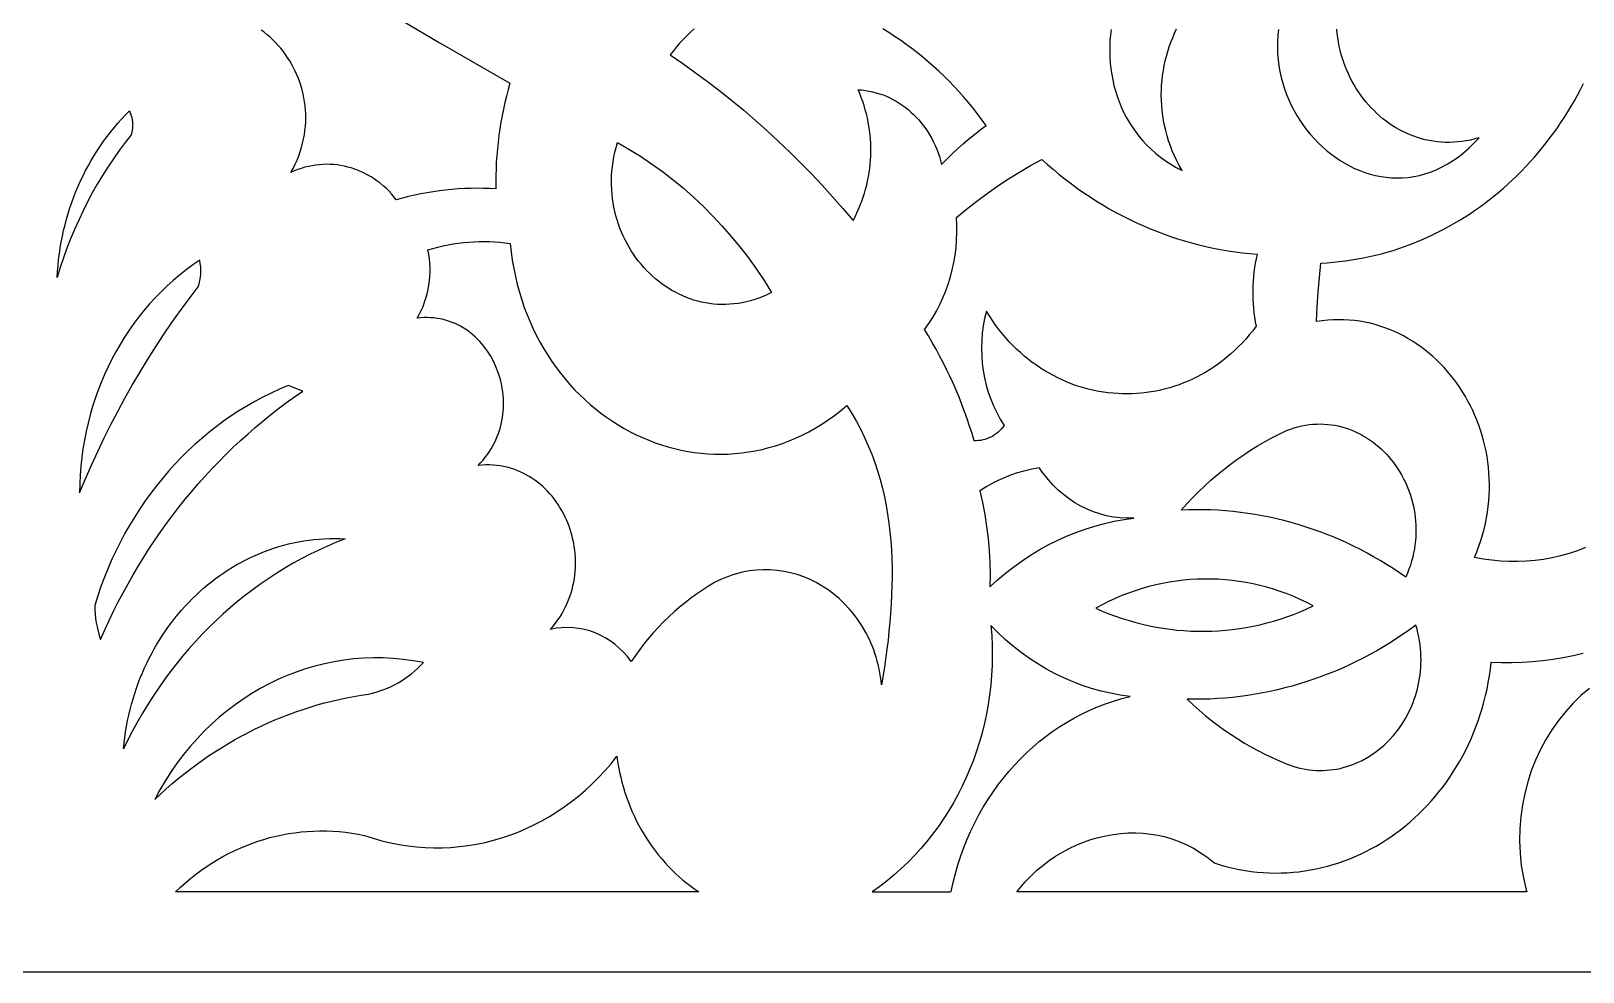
# Model space of a CAD drawing. Extents: x -570 to 570, y -425 to 425.
# Drawn here: x -296.4 to -199.5, y -365 to -306.3 of the extents above; entities that cross this region are included whole.
import ezdxf

# ---------------------------------------------------------------- set-up
doc = ezdxf.new("R2010")
doc.units = 0
doc.layers.add('LAYER_1', color=18, linetype='CONTINUOUS')
doc.layers.add('LAYER_2', color=4, linetype='CONTINUOUS')

msp = doc.modelspace()

# ---------------------------------------------------------------- linework, layer by layer
at = {"layer": 'LAYER_1'}
for points in [[(-273.118, -305.668), (-270.916, -306.955), (-268.709, -308.234), (-266.498, -309.502), (-266.611, -309.904), (-266.717, -310.307), (-266.816, -310.713), (-266.906, -311.12), (-266.989, -311.529), (-267.064, -311.94), (-267.132, -312.352), (-267.191, -312.765), (-267.243, -313.18), (-267.287, -313.595), (-267.323, -314.012), (-267.351, -314.43), (-267.371, -314.848), (-267.384, -315.266), (-267.388, -315.686), (-267.385, -316.105), (-267.777, -316.085), (-268.169, -316.073), (-268.562, -316.069), (-268.953, -316.074), (-269.345, -316.087), (-269.736, -316.109), (-270.127, -316.139), (-270.517, -316.177), (-270.906, -316.224), (-271.294, -316.28), (-271.681, -316.343), (-272.067, -316.415), (-272.452, -316.495), (-272.835, -316.584), (-273.217, -316.681), (-273.597, -316.786), (-273.749, -316.593), (-273.908, -316.409), (-274.072, -316.233), (-274.242, -316.066), (-274.418, -315.907), (-274.598, -315.756), (-274.784, -315.615), (-274.974, -315.482), (-275.168, -315.357), (-275.367, -315.242), (-275.569, -315.135), (-275.774, -315.038), (-275.983, -314.949), (-276.195, -314.87), (-276.409, -314.8), (-276.626, -314.739), (-276.844, -314.687), (-277.065, -314.645), (-277.287, -314.613), (-277.51, -314.59), (-277.735, -314.576), (-277.96, -314.572), (-278.185, -314.578), (-278.411, -314.594), (-278.637, -314.62), (-278.862, -314.656), (-279.086, -314.702), (-279.31, -314.758), (-279.532, -314.824), (-279.753, -314.9), (-279.972, -314.987), (-280.189, -315.084), (-280.047, -314.825), (-279.918, -314.565), (-279.8, -314.304), (-279.694, -314.042), (-279.601, -313.779), (-279.519, -313.516), (-279.448, -313.253), (-279.388, -312.99), (-279.34, -312.727), (-279.302, -312.465), (-279.276, -312.203), (-279.259, -311.943), (-279.253, -311.684), (-279.257, -311.427), (-279.27, -311.171), (-279.294, -310.918), (-279.327, -310.666), (-279.369, -310.417), (-279.42, -310.171), (-279.48, -309.928), (-279.548, -309.688), (-279.626, -309.452), (-279.711, -309.219), (-279.805, -308.99), (-279.906, -308.765), (-280.015, -308.544), (-280.132, -308.329), (-280.256, -308.118), (-280.387, -307.912), (-280.525, -307.711), (-280.67, -307.516), (-280.821, -307.327), (-280.978, -307.144), (-281.142, -306.967), (-281.311, -306.797), (-281.487, -306.633), (-281.668, -306.477), (-281.854, -306.328), (-282.045, -306.186)], [(-254.984, -306.122), (-255.216, -306.327), (-255.444, -306.54), (-255.665, -306.762), (-255.881, -306.992), (-256.09, -307.231), (-256.293, -307.478), (-256.49, -307.732), (-255.701, -308.273), (-254.922, -308.829), (-254.152, -309.4), (-253.392, -309.985), (-252.641, -310.584), (-251.9, -311.197), (-251.169, -311.825), (-250.449, -312.466), (-249.738, -313.121), (-249.039, -313.79), (-248.35, -314.472), (-247.671, -315.167), (-247.004, -315.876), (-246.348, -316.598), (-245.703, -317.332), (-245.07, -318.079), (-244.946, -317.844), (-244.829, -317.606), (-244.719, -317.365), (-244.617, -317.121), (-244.522, -316.874), (-244.435, -316.625), (-244.355, -316.373), (-244.282, -316.12), (-244.216, -315.864), (-244.158, -315.607), (-244.108, -315.348), (-244.064, -315.088), (-244.028, -314.827), (-244, -314.565), (-243.979, -314.302), (-243.965, -314.038), (-243.959, -313.775), (-243.96, -313.511), (-243.968, -313.247), (-243.984, -312.983), (-244.008, -312.72), (-244.039, -312.458), (-244.077, -312.196), (-244.123, -311.936), (-244.176, -311.676), (-244.237, -311.418), (-244.305, -311.162), (-244.381, -310.907), (-244.465, -310.655), (-244.555, -310.404), (-244.654, -310.156), (-244.76, -309.911), (-244.528, -309.929), (-244.299, -309.957), (-244.072, -309.994), (-243.848, -310.042), (-243.627, -310.099), (-243.409, -310.166), (-243.195, -310.241), (-242.984, -310.326), (-242.777, -310.42), (-242.574, -310.522), (-242.375, -310.632), (-242.181, -310.751), (-241.991, -310.878), (-241.806, -311.013), (-241.627, -311.155), (-241.452, -311.305), (-241.283, -311.463), (-241.119, -311.627), (-240.962, -311.799), (-240.81, -311.977), (-240.665, -312.162), (-240.526, -312.353), (-240.394, -312.551), (-240.269, -312.754), (-240.151, -312.964), (-240.04, -313.179), (-239.937, -313.399), (-239.842, -313.625), (-239.754, -313.856), (-239.675, -314.092), (-239.603, -314.333), (-239.541, -314.578), (-239.216, -314.244), (-238.884, -313.918), (-238.546, -313.602), (-238.2, -313.294), (-237.848, -312.996), (-237.489, -312.707), (-237.125, -312.427), (-236.753, -312.157), (-237.021, -311.786), (-237.295, -311.422), (-237.576, -311.064), (-237.863, -310.714), (-238.156, -310.37), (-238.455, -310.034), (-238.76, -309.705), (-239.071, -309.383), (-239.388, -309.069), (-239.71, -308.762), (-240.038, -308.462), (-240.371, -308.17), (-240.709, -307.886), (-241.053, -307.61), (-241.401, -307.341), (-241.755, -307.08), (-242.113, -306.828), (-242.476, -306.583), (-242.844, -306.347), (-243.216, -306.119)], [(-228.957, -306.145), (-228.997, -306.495), (-229.024, -306.846), (-229.039, -307.199), (-229.04, -307.551), (-229.029, -307.904), (-229.004, -308.256), (-228.966, -308.607), (-228.915, -308.956), (-228.851, -309.303), (-228.772, -309.647), (-228.68, -309.988), (-228.574, -310.325), (-228.454, -310.657), (-228.32, -310.985), (-228.171, -311.307), (-228.008, -311.623), (-227.831, -311.933), (-227.638, -312.236), (-227.431, -312.531), (-227.21, -312.819), (-226.973, -313.098), (-226.72, -313.367), (-226.453, -313.627), (-226.17, -313.877), (-225.872, -314.116), (-225.557, -314.344), (-225.227, -314.56), (-224.882, -314.764), (-224.52, -314.956), (-224.691, -314.651), (-224.85, -314.345), (-224.996, -314.036), (-225.129, -313.725), (-225.25, -313.413), (-225.359, -313.099), (-225.456, -312.785), (-225.541, -312.469), (-225.614, -312.153), (-225.675, -311.836), (-225.725, -311.52), (-225.764, -311.203), (-225.791, -310.888), (-225.808, -310.572), (-225.814, -310.258), (-225.809, -309.946), (-225.794, -309.634), (-225.769, -309.325), (-225.733, -309.018), (-225.687, -308.713), (-225.632, -308.41), (-225.567, -308.111), (-225.493, -307.815), (-225.409, -307.522), (-225.316, -307.232), (-225.214, -306.947), (-225.104, -306.666), (-224.984, -306.389), (-224.857, -306.118)], [(-218.488, -306.155), (-218.531, -306.537), (-218.555, -306.918), (-218.56, -307.297), (-218.547, -307.674), (-218.517, -308.047), (-218.47, -308.418), (-218.405, -308.784), (-218.325, -309.147), (-218.229, -309.504), (-218.118, -309.856), (-217.992, -310.202), (-217.851, -310.541), (-217.697, -310.874), (-217.53, -311.199), (-217.349, -311.516), (-217.157, -311.824), (-216.952, -312.124), (-216.736, -312.414), (-216.509, -312.693), (-216.271, -312.963), (-216.024, -313.221), (-215.766, -313.468), (-215.5, -313.702), (-215.225, -313.924), (-214.942, -314.133), (-214.652, -314.328), (-214.354, -314.508), (-214.05, -314.675), (-213.739, -314.826), (-213.422, -314.961), (-213.101, -315.08), (-212.774, -315.182), (-212.443, -315.267), (-212.108, -315.334), (-211.77, -315.383), (-211.429, -315.413), (-211.086, -315.424), (-210.74, -315.414), (-210.393, -315.385), (-210.045, -315.335), (-209.697, -315.263), (-209.348, -315.169), (-209, -315.053), (-208.652, -314.914), (-208.306, -314.751), (-207.962, -314.565), (-207.62, -314.354), (-207.281, -314.118), (-206.946, -313.856), (-206.613, -313.569), (-206.286, -313.255), (-205.962, -312.913), (-206.232, -312.989), (-206.501, -313.054), (-206.768, -313.106), (-207.034, -313.147), (-207.298, -313.177), (-207.56, -313.196), (-207.82, -313.204), (-208.078, -313.201), (-208.333, -313.188), (-208.586, -313.164), (-208.836, -313.131), (-209.084, -313.088), (-209.328, -313.035), (-209.569, -312.973), (-209.807, -312.901), (-210.041, -312.82), (-210.272, -312.731), (-210.499, -312.633), (-210.722, -312.526), (-210.941, -312.412), (-211.156, -312.289), (-211.367, -312.158), (-211.573, -312.02), (-211.774, -311.874), (-211.97, -311.721), (-212.161, -311.561), (-212.348, -311.394), (-212.529, -311.221), (-212.704, -311.041), (-212.874, -310.854), (-213.038, -310.662), (-213.196, -310.464), (-213.348, -310.26), (-213.494, -310.051), (-213.633, -309.837), (-213.766, -309.617), (-213.892, -309.393), (-214.012, -309.164), (-214.124, -308.931), (-214.229, -308.693), (-214.327, -308.451), (-214.417, -308.206), (-214.5, -307.956), (-214.575, -307.704), (-214.642, -307.448), (-214.701, -307.189), (-214.752, -306.927), (-214.794, -306.663), (-214.828, -306.396), (-214.853, -306.127)], [(-199.314, -338.501), (-199.827, -338.697), (-200.346, -338.869), (-200.871, -339.016), (-201.4, -339.139), (-201.934, -339.237), (-202.47, -339.31), (-203.01, -339.358), (-203.551, -339.38), (-204.093, -339.378), (-204.636, -339.35), (-205.178, -339.297), (-205.719, -339.218), (-206.259, -339.113), (-206.113, -338.763), (-205.98, -338.411), (-205.859, -338.058), (-205.752, -337.705), (-205.656, -337.351), (-205.573, -336.997), (-205.502, -336.643), (-205.443, -336.289), (-205.395, -335.936), (-205.359, -335.583), (-205.335, -335.232), (-205.322, -334.882), (-205.319, -334.533), (-205.328, -334.186), (-205.348, -333.841), (-205.378, -333.498), (-205.418, -333.158), (-205.469, -332.82), (-205.53, -332.486), (-205.601, -332.154), (-205.681, -331.826), (-205.772, -331.502), (-205.871, -331.181), (-205.98, -330.865), (-206.099, -330.553), (-206.226, -330.245), (-206.362, -329.943), (-206.507, -329.646), (-206.66, -329.354), (-206.821, -329.067), (-206.991, -328.787), (-207.169, -328.512), (-207.354, -328.244), (-207.547, -327.982), (-207.748, -327.727), (-207.956, -327.48), (-208.171, -327.239), (-208.394, -327.006), (-208.623, -326.781), (-208.859, -326.564), (-209.101, -326.355), (-209.35, -326.154), (-209.606, -325.963), (-209.867, -325.78), (-210.134, -325.606), (-210.407, -325.442), (-210.685, -325.288), (-210.969, -325.144), (-211.258, -325.009), (-211.552, -324.886), (-211.852, -324.773), (-212.156, -324.67), (-212.464, -324.579), (-212.777, -324.5), (-213.095, -324.432), (-213.416, -324.375), (-213.741, -324.331), (-214.071, -324.3), (-214.404, -324.281), (-214.74, -324.274), (-215.08, -324.281), (-215.422, -324.301), (-215.768, -324.335), (-216.117, -324.383), (-216.073, -323.469), (-216.014, -322.557), (-215.938, -321.646), (-215.847, -320.737), (-215.461, -320.714), (-215.076, -320.684), (-214.694, -320.645), (-214.313, -320.598), (-213.934, -320.544), (-213.557, -320.481), (-213.182, -320.411), (-212.809, -320.332), (-212.438, -320.247), (-212.07, -320.153), (-211.705, -320.052), (-211.342, -319.943), (-210.981, -319.827), (-210.623, -319.704), (-210.268, -319.573), (-209.916, -319.436), (-209.566, -319.291), (-209.22, -319.139), (-208.877, -318.98), (-208.537, -318.814), (-208.2, -318.641), (-207.867, -318.461), (-207.537, -318.275), (-207.21, -318.081), (-206.887, -317.882), (-206.568, -317.676), (-206.252, -317.463), (-205.94, -317.244), (-205.632, -317.018), (-205.329, -316.787), (-205.029, -316.549), (-204.733, -316.305), (-204.442, -316.055), (-204.155, -315.799), (-203.872, -315.537), (-203.594, -315.269), (-203.32, -314.996), (-203.051, -314.717), (-202.787, -314.432), (-202.527, -314.141), (-202.272, -313.845), (-202.023, -313.544), (-201.778, -313.237), (-201.539, -312.925), (-201.304, -312.608), (-201.075, -312.286), (-200.852, -311.958), (-200.634, -311.626), (-200.421, -311.288), (-200.214, -310.946), (-200.013, -310.599), (-199.817, -310.247), (-199.628, -309.89), (-199.444, -309.529)], [(-199.074, -347.292), (-199.602, -347.746), (-200.103, -348.234), (-200.573, -348.754), (-201.013, -349.305), (-201.42, -349.884), (-201.794, -350.49), (-202.133, -351.12), (-202.436, -351.772), (-202.702, -352.446), (-202.929, -353.138), (-203.117, -353.848), (-203.263, -354.572), (-203.366, -355.309), (-203.426, -356.057), (-203.44, -356.813), (-203.408, -357.577), (-203.328, -358.344), (-203.199, -359.113), (-203.019, -359.882), (-202.984, -359.999), (-234.836, -359.998), (-234.652, -359.761), (-234.32, -359.378), (-233.969, -359.015), (-233.603, -358.672), (-233.221, -358.351), (-232.825, -358.051), (-232.416, -357.773), (-231.995, -357.518), (-231.563, -357.287), (-231.123, -357.079), (-230.674, -356.894), (-230.218, -356.735), (-229.756, -356.6), (-229.29, -356.491), (-228.822, -356.408), (-228.351, -356.35), (-227.879, -356.319), (-227.409, -356.315), (-226.94, -356.338), (-226.474, -356.388), (-226.012, -356.466), (-225.555, -356.572), (-225.105, -356.706), (-224.662, -356.869), (-224.227, -357.06), (-223.801, -357.281), (-223.385, -357.532), (-222.98, -357.813), (-222.564, -358.143), (-222.458, -358.216), (-222.08, -358.331), (-221.702, -358.434), (-221.324, -358.524), (-220.947, -358.602), (-220.57, -358.668), (-220.193, -358.722), (-219.817, -358.765), (-219.442, -358.795), (-219.069, -358.814), (-218.696, -358.822), (-218.325, -358.818), (-217.956, -358.803), (-217.588, -358.777), (-217.222, -358.74), (-216.859, -358.692), (-216.497, -358.634), (-216.139, -358.564), (-215.782, -358.485), (-215.429, -358.395), (-215.079, -358.294), (-214.731, -358.184), (-214.387, -358.064), (-214.047, -357.934), (-213.71, -357.794), (-213.377, -357.644), (-213.048, -357.486), (-212.724, -357.317), (-212.403, -357.14), (-212.087, -356.953), (-211.776, -356.758), (-211.47, -356.553), (-211.169, -356.34), (-210.872, -356.119), (-210.582, -355.888), (-210.297, -355.65), (-210.017, -355.403), (-209.743, -355.148), (-209.476, -354.885), (-209.215, -354.615), (-208.96, -354.336), (-208.711, -354.05), (-208.47, -353.757), (-208.235, -353.456), (-208.008, -353.148), (-207.787, -352.833), (-207.574, -352.511), (-207.369, -352.182), (-207.172, -351.846), (-206.982, -351.503), (-206.8, -351.155), (-206.627, -350.799), (-206.463, -350.438), (-206.306, -350.07), (-206.159, -349.697), (-206.021, -349.317), (-205.891, -348.932), (-205.772, -348.542), (-205.661, -348.145), (-205.56, -347.744), (-205.469, -347.337), (-205.388, -346.925), (-205.317, -346.508), (-205.257, -346.086), (-205.207, -345.66), (-204.562, -345.679), (-203.917, -345.677), (-203.274, -345.655), (-202.632, -345.612), (-201.993, -345.548), (-201.355, -345.463), (-200.721, -345.358), (-200.09, -345.233), (-199.462, -345.087)]]:
    msp.add_lwpolyline(points, dxfattribs=at)
for points in [[(-294.779, -321.634), (-294.757, -321.261), (-294.728, -320.89), (-294.69, -320.52), (-294.643, -320.152), (-294.589, -319.786), (-294.526, -319.422), (-294.456, -319.061), (-294.377, -318.702), (-294.29, -318.345), (-294.196, -317.992), (-294.094, -317.641), (-293.984, -317.294), (-293.866, -316.95), (-293.741, -316.609), (-293.608, -316.272), (-293.467, -315.939), (-293.32, -315.609), (-293.165, -315.283), (-293.002, -314.962), (-292.833, -314.645), (-292.656, -314.332), (-292.472, -314.024), (-292.282, -313.721), (-292.084, -313.423), (-291.879, -313.13), (-291.668, -312.842), (-291.45, -312.56), (-291.225, -312.283), (-290.994, -312.011), (-290.756, -311.746), (-290.511, -311.486), (-290.26, -311.233), (-290.194, -311.41), (-290.142, -311.592), (-290.105, -311.778), (-290.084, -311.966), (-290.077, -312.155), (-290.086, -312.344), (-290.111, -312.533), (-290.151, -312.72), (-290.536, -313.211), (-290.908, -313.712), (-291.269, -314.223), (-291.617, -314.743), (-291.953, -315.273), (-292.276, -315.812), (-292.586, -316.359), (-292.884, -316.915), (-293.168, -317.48), (-293.439, -318.052), (-293.696, -318.631), (-293.94, -319.218), (-294.171, -319.813), (-294.387, -320.413), (-294.59, -321.021)], [(-259.789, -313.217), (-259.066, -313.632), (-258.356, -314.072), (-257.66, -314.536), (-256.98, -315.024), (-256.315, -315.536), (-255.666, -316.07), (-255.034, -316.627), (-254.418, -317.206), (-253.82, -317.806), (-253.24, -318.428), (-252.678, -319.07), (-252.134, -319.732), (-251.61, -320.413), (-251.106, -321.114), (-250.622, -321.834), (-250.159, -322.572), (-250.42, -322.7), (-250.682, -322.816), (-250.944, -322.92), (-251.205, -323.011), (-251.467, -323.09), (-251.728, -323.158), (-251.989, -323.214), (-252.249, -323.258), (-252.509, -323.291), (-252.767, -323.313), (-253.024, -323.324), (-253.279, -323.325), (-253.533, -323.315), (-253.785, -323.295), (-254.035, -323.264), (-254.282, -323.224), (-254.528, -323.173), (-254.77, -323.114), (-255.01, -323.044), (-255.247, -322.966), (-255.48, -322.879), (-255.711, -322.782), (-255.937, -322.677), (-256.16, -322.564), (-256.379, -322.442), (-256.594, -322.312), (-256.804, -322.175), (-257.01, -322.029), (-257.211, -321.876), (-257.407, -321.716), (-257.599, -321.548), (-257.784, -321.374), (-257.965, -321.193), (-258.139, -321.005), (-258.308, -320.811), (-258.471, -320.61), (-258.627, -320.403), (-258.777, -320.191), (-258.921, -319.973), (-259.057, -319.749), (-259.187, -319.52), (-259.309, -319.286), (-259.424, -319.047), (-259.532, -318.803), (-259.631, -318.555), (-259.723, -318.302), (-259.806, -318.045), (-259.881, -317.785), (-259.948, -317.52), (-260.006, -317.251), (-260.054, -316.98), (-260.094, -316.705), (-260.125, -316.426), (-260.145, -316.145), (-260.157, -315.862), (-260.158, -315.575), (-260.149, -315.287), (-260.13, -314.996), (-260.101, -314.703), (-260.06, -314.409), (-260.009, -314.113), (-259.947, -313.815), (-259.874, -313.517)], [(-238.61, -317.897), (-237.984, -317.374), (-237.346, -316.871), (-236.696, -316.387), (-236.034, -315.922), (-235.361, -315.478), (-234.677, -315.054), (-233.983, -314.65), (-233.278, -314.267), (-232.919, -314.589), (-232.554, -314.903), (-232.185, -315.208), (-231.81, -315.505), (-231.431, -315.794), (-231.047, -316.074), (-230.659, -316.345), (-230.266, -316.608), (-229.869, -316.862), (-229.468, -317.108), (-229.062, -317.344), (-228.653, -317.572), (-228.239, -317.791), (-227.823, -318.001), (-227.402, -318.202), (-226.978, -318.394), (-226.551, -318.577), (-226.12, -318.75), (-225.687, -318.915), (-225.25, -319.07), (-224.811, -319.216), (-224.369, -319.352), (-223.924, -319.479), (-223.477, -319.597), (-223.027, -319.705), (-222.576, -319.803), (-222.122, -319.892), (-221.666, -319.971), (-221.208, -320.041), (-220.749, -320.1), (-220.288, -320.15), (-219.825, -320.189), (-219.888, -320.466), (-219.942, -320.744), (-219.989, -321.023), (-220.028, -321.303), (-220.06, -321.584), (-220.083, -321.866), (-220.099, -322.149), (-220.106, -322.432), (-220.106, -322.715), (-220.099, -322.997), (-220.083, -323.28), (-220.059, -323.562), (-220.028, -323.844), (-219.989, -324.124), (-219.942, -324.404), (-219.887, -324.682), (-220.1, -324.959), (-220.318, -325.226), (-220.541, -325.484), (-220.77, -325.733), (-221.004, -325.972), (-221.243, -326.201), (-221.487, -326.421), (-221.735, -326.632), (-221.987, -326.833), (-222.244, -327.025), (-222.504, -327.208), (-222.769, -327.381), (-223.036, -327.545), (-223.307, -327.699), (-223.582, -327.844), (-223.859, -327.98), (-224.139, -328.106), (-224.421, -328.223), (-224.706, -328.331), (-224.993, -328.429), (-225.282, -328.519), (-225.573, -328.599), (-225.865, -328.669), (-226.158, -328.731), (-226.453, -328.783), (-226.749, -328.826), (-227.045, -328.86), (-227.342, -328.884), (-227.64, -328.9), (-227.937, -328.906), (-228.235, -328.903), (-228.532, -328.891), (-228.829, -328.87), (-229.125, -328.839), (-229.42, -328.8), (-229.715, -328.751), (-230.008, -328.694), (-230.3, -328.627), (-230.59, -328.551), (-230.878, -328.466), (-231.165, -328.372), (-231.449, -328.269), (-231.73, -328.157), (-232.009, -328.036), (-232.286, -327.906), (-232.559, -327.767), (-232.829, -327.619), (-233.096, -327.462), (-233.359, -327.296), (-233.618, -327.121), (-233.874, -326.937), (-234.125, -326.744), (-234.371, -326.542), (-234.614, -326.331), (-234.851, -326.112), (-235.083, -325.883), (-235.311, -325.646), (-235.533, -325.4), (-235.749, -325.145), (-235.959, -324.881), (-236.164, -324.608), (-236.362, -324.326), (-236.554, -324.036), (-236.74, -323.737), (-236.849, -324.196), (-236.934, -324.659), (-236.994, -325.124), (-237.031, -325.591), (-237.043, -326.057), (-237.031, -326.523), (-236.995, -326.986), (-236.936, -327.446), (-236.854, -327.902), (-236.748, -328.352), (-236.62, -328.795), (-236.468, -329.231), (-236.294, -329.659), (-236.097, -330.076), (-235.878, -330.482), (-235.636, -330.877), (-235.722, -330.992), (-235.813, -331.1), (-235.91, -331.202), (-236.012, -331.297), (-236.118, -331.384), (-236.228, -331.465), (-236.343, -331.538), (-236.461, -331.603), (-236.582, -331.66), (-236.707, -331.71), (-236.834, -331.751), (-236.963, -331.784), (-237.095, -331.808), (-237.228, -331.824), (-237.363, -331.831), (-237.498, -331.83), (-237.639, -331.369), (-237.787, -330.912), (-237.942, -330.458), (-238.105, -330.007), (-238.274, -329.559), (-238.451, -329.115), (-238.635, -328.675), (-238.826, -328.238), (-239.024, -327.805), (-239.229, -327.375), (-239.441, -326.95), (-239.659, -326.529), (-239.885, -326.112), (-240.117, -325.699), (-240.356, -325.29), (-240.601, -324.886), (-240.335, -324.513), (-240.087, -324.127), (-239.857, -323.731), (-239.645, -323.323), (-239.452, -322.906), (-239.277, -322.48), (-239.121, -322.046), (-238.985, -321.604), (-238.868, -321.156), (-238.77, -320.702), (-238.693, -320.242), (-238.635, -319.779), (-238.598, -319.312), (-238.581, -318.842), (-238.585, -318.37)], [(-271.626, -319.911), (-271.312, -319.819), (-270.996, -319.736), (-270.679, -319.662), (-270.36, -319.597), (-270.04, -319.541), (-269.72, -319.493), (-269.398, -319.455), (-269.075, -319.425), (-268.752, -319.405), (-268.429, -319.393), (-268.105, -319.391), (-267.781, -319.397), (-267.457, -319.412), (-267.134, -319.437), (-266.81, -319.47), (-266.488, -319.513), (-266.428, -320.043), (-266.354, -320.565), (-266.264, -321.078), (-266.159, -321.582), (-266.041, -322.077), (-265.908, -322.563), (-265.761, -323.039), (-265.602, -323.506), (-265.429, -323.964), (-265.243, -324.411), (-265.045, -324.849), (-264.835, -325.276), (-264.614, -325.694), (-264.381, -326.101), (-264.136, -326.497), (-263.882, -326.882), (-263.616, -327.257), (-263.341, -327.62), (-263.056, -327.972), (-262.761, -328.313), (-262.458, -328.643), (-262.145, -328.96), (-261.824, -329.266), (-261.495, -329.56), (-261.159, -329.841), (-260.815, -330.111), (-260.463, -330.367), (-260.105, -330.611), (-259.741, -330.843), (-259.37, -331.061), (-258.994, -331.266), (-258.612, -331.458), (-258.224, -331.636), (-257.833, -331.801), (-257.436, -331.952), (-257.036, -332.089), (-256.631, -332.213), (-256.223, -332.321), (-255.812, -332.416), (-255.398, -332.496), (-254.982, -332.561), (-254.563, -332.611), (-254.142, -332.647), (-253.72, -332.667), (-253.297, -332.672), (-252.873, -332.661), (-252.448, -332.635), (-252.023, -332.592), (-251.598, -332.534), (-251.173, -332.46), (-250.75, -332.37), (-250.327, -332.263), (-249.906, -332.139), (-249.486, -331.999), (-249.069, -331.841), (-248.654, -331.667), (-248.242, -331.475), (-247.833, -331.266), (-247.427, -331.04), (-247.025, -330.796), (-246.626, -330.533), (-246.233, -330.253), (-245.844, -329.955), (-245.46, -329.638), (-245.15, -330.127), (-244.861, -330.622), (-244.593, -331.124), (-244.344, -331.632), (-244.115, -332.145), (-243.905, -332.664), (-243.712, -333.188), (-243.538, -333.716), (-243.381, -334.25), (-243.24, -334.787), (-243.115, -335.329), (-243.006, -335.874), (-242.912, -336.422), (-242.833, -336.974), (-242.768, -337.528), (-242.716, -338.084), (-242.677, -338.643), (-242.651, -339.204), (-242.636, -339.766), (-242.633, -340.33), (-242.641, -340.894), (-242.659, -341.459), (-242.687, -342.025), (-242.724, -342.59), (-242.77, -343.156), (-242.824, -343.72), (-242.886, -344.284), (-242.955, -344.847), (-243.112, -345.968), (-243.291, -347.082), (-243.319, -346.824), (-243.353, -346.57), (-243.394, -346.32), (-243.442, -346.073), (-243.497, -345.829), (-243.558, -345.589), (-243.625, -345.353), (-243.699, -345.121), (-243.778, -344.893), (-243.864, -344.669), (-243.955, -344.448), (-244.052, -344.232), (-244.263, -343.813), (-244.495, -343.411), (-244.747, -343.028), (-245.018, -342.663), (-245.307, -342.318), (-245.614, -341.993), (-245.936, -341.688), (-246.273, -341.405), (-246.624, -341.144), (-246.989, -340.906), (-247.365, -340.691), (-247.751, -340.5), (-248.148, -340.333), (-248.553, -340.192), (-248.966, -340.076), (-249.386, -339.987), (-249.811, -339.925), (-250.241, -339.891), (-250.675, -339.885), (-251.111, -339.908), (-251.548, -339.961), (-251.767, -339.999), (-251.986, -340.044), (-252.205, -340.097), (-252.424, -340.158), (-252.642, -340.227), (-252.859, -340.303), (-253.076, -340.388), (-253.292, -340.481), (-253.508, -340.582), (-253.722, -340.691), (-254.104, -340.919), (-254.479, -341.158), (-254.848, -341.409), (-255.209, -341.671), (-255.563, -341.943), (-255.91, -342.227), (-256.249, -342.521), (-256.581, -342.826), (-256.904, -343.14), (-257.219, -343.465), (-257.526, -343.8), (-257.824, -344.144), (-258.113, -344.498), (-258.393, -344.861), (-258.664, -345.233), (-258.925, -345.614), (-259.158, -345.313), (-259.407, -345.033), (-259.672, -344.775), (-259.951, -344.539), (-260.242, -344.326), (-260.545, -344.135), (-260.859, -343.969), (-261.182, -343.826), (-261.514, -343.708), (-261.852, -343.615), (-262.196, -343.548), (-262.544, -343.507), (-262.896, -343.492), (-263.25, -343.504), (-263.605, -343.543), (-263.96, -343.61), (-263.798, -343.418), (-263.645, -343.222), (-263.502, -343.022), (-263.368, -342.82), (-263.243, -342.614), (-263.128, -342.406), (-263.021, -342.195), (-262.923, -341.981), (-262.834, -341.766), (-262.754, -341.549), (-262.682, -341.33), (-262.618, -341.11), (-262.563, -340.888), (-262.517, -340.666), (-262.478, -340.443), (-262.447, -340.219), (-262.425, -339.995), (-262.41, -339.772), (-262.403, -339.548), (-262.404, -339.325), (-262.412, -339.102), (-262.428, -338.88), (-262.451, -338.66), (-262.481, -338.44), (-262.518, -338.223), (-262.563, -338.007), (-262.614, -337.793), (-262.673, -337.581), (-262.738, -337.372), (-262.81, -337.165), (-262.888, -336.962), (-262.973, -336.761), (-263.064, -336.564), (-263.161, -336.371), (-263.264, -336.181), (-263.374, -335.996), (-263.489, -335.815), (-263.611, -335.638), (-263.738, -335.466), (-263.871, -335.299), (-264.009, -335.137), (-264.153, -334.98), (-264.302, -334.83), (-264.456, -334.685), (-264.615, -334.546), (-264.78, -334.414), (-264.949, -334.288), (-265.124, -334.169), (-265.303, -334.057), (-265.486, -333.952), (-265.674, -333.854), (-265.867, -333.765), (-266.064, -333.683), (-266.265, -333.61), (-266.47, -333.544), (-266.68, -333.488), (-266.893, -333.44), (-267.11, -333.401), (-267.331, -333.372), (-267.556, -333.352), (-267.784, -333.342), (-268.015, -333.342), (-268.25, -333.352), (-268.488, -333.372), (-268.331, -333.208), (-268.182, -333.039), (-268.042, -332.866), (-267.91, -332.691), (-267.787, -332.511), (-267.673, -332.329), (-267.567, -332.144), (-267.469, -331.957), (-267.379, -331.767), (-267.297, -331.575), (-267.224, -331.381), (-267.158, -331.185), (-267.1, -330.988), (-267.049, -330.79), (-267.006, -330.59), (-266.971, -330.39), (-266.943, -330.189), (-266.923, -329.988), (-266.909, -329.787), (-266.903, -329.586), (-266.904, -329.385), (-266.912, -329.184), (-266.927, -328.985), (-266.948, -328.786), (-266.976, -328.588), (-267.011, -328.392), (-267.1, -328.005), (-267.214, -327.627), (-267.352, -327.258), (-267.515, -326.901), (-267.7, -326.558), (-267.908, -326.231), (-268.02, -326.073), (-268.137, -325.92), (-268.259, -325.772), (-268.387, -325.628), (-268.519, -325.49), (-268.657, -325.358), (-268.799, -325.231), (-268.947, -325.109), (-269.098, -324.994), (-269.255, -324.885), (-269.415, -324.783), (-269.581, -324.687), (-269.75, -324.599), (-269.924, -324.517), (-270.101, -324.443), (-270.283, -324.377), (-270.469, -324.318), (-270.658, -324.268), (-270.852, -324.225), (-271.049, -324.191), (-271.249, -324.166), (-271.453, -324.15), (-271.66, -324.144), (-271.871, -324.146), (-272.085, -324.158), (-272.301, -324.18), (-272.166, -323.941), (-272.042, -323.695), (-271.93, -323.444), (-271.831, -323.188), (-271.744, -322.927), (-271.669, -322.662), (-271.607, -322.394), (-271.558, -322.123), (-271.521, -321.849), (-271.497, -321.573), (-271.486, -321.296), (-271.488, -321.019), (-271.503, -320.741), (-271.531, -320.463), (-271.572, -320.186)], [(-293.379, -335.082), (-293.017, -334.215), (-292.64, -333.355), (-292.25, -332.503), (-291.846, -331.659), (-291.429, -330.823), (-290.998, -329.996), (-290.554, -329.177), (-290.097, -328.367), (-289.627, -327.566), (-289.144, -326.775), (-288.648, -325.992), (-288.14, -325.22), (-287.619, -324.457), (-287.086, -323.704), (-286.54, -322.961), (-285.982, -322.229), (-285.918, -322.027), (-285.869, -321.821), (-285.834, -321.612), (-285.814, -321.401), (-285.809, -321.189), (-285.818, -320.977), (-285.841, -320.765), (-285.88, -320.556), (-286.31, -320.851), (-286.729, -321.16), (-287.137, -321.483), (-287.534, -321.818), (-287.92, -322.167), (-288.295, -322.528), (-288.657, -322.901), (-289.008, -323.286), (-289.347, -323.682), (-289.673, -324.089), (-289.987, -324.507), (-290.289, -324.934), (-290.578, -325.372), (-290.853, -325.82), (-291.116, -326.276), (-291.365, -326.741), (-291.601, -327.215), (-291.822, -327.697), (-292.03, -328.186), (-292.224, -328.683), (-292.404, -329.187), (-292.569, -329.697), (-292.719, -330.214), (-292.854, -330.736), (-292.975, -331.264), (-293.08, -331.797), (-293.169, -332.335), (-293.243, -332.877), (-293.302, -333.423), (-293.344, -333.973), (-293.37, -334.526)], [(-292.433, -342.109), (-292.427, -342.382), (-292.409, -342.654), (-292.38, -342.925), (-292.341, -343.194), (-292.291, -343.461), (-292.23, -343.725), (-292.158, -343.986), (-292.076, -344.244), (-291.812, -343.647), (-291.54, -343.056), (-291.258, -342.472), (-290.966, -341.893), (-290.666, -341.321), (-290.356, -340.756), (-290.037, -340.197), (-289.71, -339.645), (-289.374, -339.1), (-289.029, -338.562), (-288.675, -338.031), (-288.313, -337.507), (-287.943, -336.991), (-287.565, -336.482), (-287.178, -335.981), (-286.783, -335.487), (-286.38, -335.001), (-285.969, -334.524), (-285.551, -334.054), (-285.125, -333.592), (-284.691, -333.139), (-284.249, -332.694), (-283.801, -332.258), (-283.345, -331.83), (-282.881, -331.411), (-282.411, -331.001), (-281.934, -330.6), (-281.449, -330.208), (-280.958, -329.826), (-280.46, -329.452), (-279.956, -329.089), (-279.445, -328.734), (-280.358, -328.386), (-280.891, -328.611), (-281.416, -328.852), (-281.933, -329.109), (-282.441, -329.381), (-282.942, -329.667), (-283.433, -329.969), (-283.916, -330.285), (-284.39, -330.615), (-284.855, -330.959), (-285.309, -331.316), (-285.755, -331.687), (-286.19, -332.071), (-286.615, -332.468), (-287.029, -332.878), (-287.433, -333.3), (-287.825, -333.734), (-288.207, -334.18), (-288.577, -334.638), (-288.936, -335.106), (-289.282, -335.586), (-289.617, -336.077), (-289.939, -336.578), (-290.249, -337.089), (-290.546, -337.611), (-290.83, -338.142), (-291.101, -338.682), (-291.358, -339.232), (-291.601, -339.79), (-291.831, -340.358), (-292.046, -340.933), (-292.247, -341.517)], [(-224.573, -336.159), (-224.218, -335.767), (-223.855, -335.385), (-223.483, -335.013), (-223.104, -334.652), (-222.716, -334.301), (-222.321, -333.962), (-221.919, -333.633), (-221.509, -333.315), (-221.093, -333.009), (-220.669, -332.714), (-220.239, -332.43), (-219.802, -332.158), (-219.359, -331.898), (-218.91, -331.65), (-218.455, -331.414), (-217.994, -331.19), (-217.755, -331.101), (-217.517, -331.024), (-217.28, -330.958), (-217.043, -330.903), (-216.808, -330.859), (-216.574, -330.825), (-216.341, -330.801), (-216.11, -330.788), (-215.881, -330.784), (-215.654, -330.791), (-215.428, -330.807), (-215.205, -330.832), (-214.985, -330.866), (-214.767, -330.91), (-214.552, -330.962), (-214.339, -331.023), (-214.13, -331.092), (-213.924, -331.17), (-213.721, -331.256), (-213.521, -331.349), (-213.326, -331.45), (-213.134, -331.559), (-212.946, -331.675), (-212.762, -331.798), (-212.582, -331.928), (-212.407, -332.064), (-212.236, -332.207), (-212.07, -332.357), (-211.909, -332.512), (-211.753, -332.674), (-211.602, -332.841), (-211.456, -333.014), (-211.316, -333.192), (-211.182, -333.376), (-211.054, -333.564), (-210.931, -333.758), (-210.814, -333.956), (-210.704, -334.158), (-210.6, -334.364), (-210.503, -334.575), (-210.413, -334.789), (-210.329, -335.007), (-210.253, -335.229), (-210.183, -335.454), (-210.121, -335.682), (-210.067, -335.913), (-210.02, -336.146), (-209.981, -336.382), (-209.95, -336.621), (-209.928, -336.861), (-209.913, -337.104), (-209.907, -337.348), (-209.909, -337.594), (-209.921, -337.841), (-209.941, -338.089), (-209.97, -338.338), (-210.008, -338.589), (-210.056, -338.839), (-210.114, -339.091), (-210.181, -339.342), (-210.257, -339.593), (-210.344, -339.845), (-210.441, -340.096), (-210.549, -340.346), (-210.942, -340.074), (-211.339, -339.811), (-211.74, -339.556), (-212.145, -339.31), (-212.554, -339.073), (-212.966, -338.845), (-213.382, -338.626), (-213.802, -338.416), (-214.224, -338.215), (-214.65, -338.023), (-215.079, -337.84), (-215.511, -337.666), (-215.946, -337.501), (-216.383, -337.345), (-216.823, -337.199), (-217.265, -337.062), (-217.71, -336.934), (-218.157, -336.816), (-218.606, -336.707), (-219.057, -336.607), (-219.509, -336.517), (-219.964, -336.436), (-220.42, -336.365), (-220.877, -336.303), (-221.336, -336.251), (-221.796, -336.209), (-222.257, -336.176), (-222.719, -336.153), (-223.181, -336.14), (-223.645, -336.136), (-224.109, -336.143)], [(-237.141, -334.961), (-236.979, -335.697), (-236.84, -336.437), (-236.726, -337.183), (-236.636, -337.932), (-236.57, -338.684), (-236.529, -339.438), (-236.513, -340.194), (-236.521, -340.951), (-236.039, -340.512), (-235.543, -340.094), (-235.035, -339.699), (-234.514, -339.325), (-233.981, -338.973), (-233.437, -338.644), (-232.883, -338.338), (-232.319, -338.055), (-231.745, -337.796), (-231.163, -337.56), (-230.573, -337.349), (-229.975, -337.162), (-229.37, -336.999), (-228.759, -336.862), (-228.143, -336.749), (-227.521, -336.663), (-227.955, -336.669), (-228.386, -336.647), (-228.811, -336.594), (-229.231, -336.514), (-229.645, -336.405), (-230.05, -336.269), (-230.446, -336.106), (-230.832, -335.917), (-231.206, -335.702), (-231.568, -335.463), (-231.917, -335.198), (-232.251, -334.91), (-232.569, -334.599), (-232.87, -334.265), (-233.014, -334.09), (-233.153, -333.909), (-233.288, -333.723), (-233.417, -333.531), (-233.91, -333.613), (-234.397, -333.723), (-234.877, -333.862), (-235.349, -334.028), (-235.813, -334.221), (-236.267, -334.441), (-236.71, -334.688)], [(-290.639, -351.076), (-290.603, -350.715), (-290.56, -350.357), (-290.508, -350.002), (-290.449, -349.651), (-290.383, -349.302), (-290.309, -348.957), (-290.227, -348.615), (-290.139, -348.277), (-290.043, -347.942), (-289.94, -347.612), (-289.831, -347.285), (-289.714, -346.961), (-289.591, -346.642), (-289.461, -346.327), (-289.325, -346.017), (-289.182, -345.71), (-289.033, -345.408), (-288.878, -345.11), (-288.717, -344.817), (-288.549, -344.529), (-288.376, -344.246), (-288.197, -343.967), (-288.012, -343.693), (-287.822, -343.425), (-287.626, -343.161), (-287.425, -342.903), (-287.218, -342.651), (-287.007, -342.403), (-286.79, -342.162), (-286.568, -341.925), (-286.341, -341.695), (-286.11, -341.471), (-285.874, -341.252), (-285.633, -341.04), (-285.388, -340.833), (-285.138, -340.633), (-284.884, -340.439), (-284.626, -340.252), (-284.364, -340.071), (-284.098, -339.897), (-283.828, -339.729), (-283.555, -339.569), (-283.277, -339.415), (-282.996, -339.268), (-282.712, -339.128), (-282.424, -338.996), (-282.133, -338.871), (-281.839, -338.753), (-281.542, -338.643), (-281.242, -338.54), (-280.939, -338.445), (-280.633, -338.358), (-280.325, -338.278), (-280.014, -338.207), (-279.7, -338.143), (-279.384, -338.088), (-279.067, -338.041), (-278.746, -338.003), (-278.424, -337.973), (-278.1, -337.951), (-277.774, -337.938), (-277.447, -337.934), (-277.117, -337.939), (-276.787, -337.952), (-277.344, -338.172), (-277.895, -338.407), (-278.44, -338.655), (-278.978, -338.916), (-279.51, -339.191), (-280.034, -339.48), (-280.552, -339.782), (-281.062, -340.096), (-281.565, -340.424), (-282.06, -340.764), (-282.547, -341.116), (-283.026, -341.481), (-283.497, -341.857), (-283.96, -342.246), (-284.414, -342.647), (-284.859, -343.058), (-285.296, -343.482), (-285.723, -343.916), (-286.141, -344.362), (-286.549, -344.818), (-286.948, -345.285), (-287.337, -345.763), (-287.715, -346.251), (-288.084, -346.749), (-288.442, -347.257), (-288.789, -347.774), (-289.126, -348.302), (-289.451, -348.838), (-289.765, -349.384), (-290.068, -349.94), (-290.36, -350.504)], [(-229.911, -342.285), (-229.5, -342.464), (-229.087, -342.631), (-228.671, -342.786), (-228.252, -342.93), (-227.831, -343.061), (-227.408, -343.181), (-226.983, -343.289), (-226.556, -343.385), (-226.127, -343.469), (-225.697, -343.541), (-225.267, -343.602), (-224.835, -343.651), (-224.402, -343.688), (-223.969, -343.713), (-223.536, -343.726), (-223.102, -343.728), (-222.669, -343.717), (-222.236, -343.695), (-221.803, -343.662), (-221.371, -343.616), (-220.94, -343.559), (-220.511, -343.489), (-220.082, -343.408), (-219.655, -343.316), (-219.23, -343.211), (-218.806, -343.095), (-218.385, -342.966), (-217.966, -342.827), (-217.55, -342.675), (-217.137, -342.511), (-216.726, -342.336), (-216.319, -342.149), (-216.724, -341.941), (-217.133, -341.747), (-217.546, -341.566), (-217.963, -341.399), (-218.382, -341.246), (-218.805, -341.106), (-219.23, -340.98), (-219.657, -340.868), (-220.087, -340.77), (-220.518, -340.685), (-220.951, -340.614), (-221.385, -340.557), (-221.821, -340.513), (-222.257, -340.484), (-222.693, -340.467), (-223.129, -340.465), (-223.566, -340.476), (-224.002, -340.501), (-224.437, -340.54), (-224.872, -340.592), (-225.305, -340.658), (-225.736, -340.737), (-226.166, -340.831), (-226.594, -340.938), (-227.02, -341.058), (-227.443, -341.193), (-227.863, -341.341), (-228.28, -341.502), (-228.693, -341.678), (-229.103, -341.866), (-229.509, -342.069)], [(-239.028, -359.999), (-238.941, -359.984), (-238.817, -359.415), (-238.675, -358.854), (-238.516, -358.302), (-238.339, -357.759), (-238.145, -357.225), (-237.934, -356.702), (-237.707, -356.188), (-237.464, -355.685), (-237.205, -355.193), (-236.932, -354.713), (-236.643, -354.244), (-236.34, -353.787), (-236.022, -353.343), (-235.691, -352.912), (-235.347, -352.494), (-234.989, -352.09), (-234.618, -351.7), (-234.235, -351.324), (-233.84, -350.963), (-233.434, -350.618), (-233.016, -350.288), (-232.587, -349.974), (-232.147, -349.676), (-231.697, -349.395), (-231.237, -349.132), (-230.768, -348.886), (-230.289, -348.657), (-229.801, -348.448), (-229.305, -348.256), (-228.801, -348.084), (-228.289, -347.932), (-227.77, -347.799), (-228.379, -347.714), (-228.982, -347.602), (-229.58, -347.462), (-230.17, -347.297), (-230.753, -347.105), (-231.328, -346.888), (-231.893, -346.645), (-232.449, -346.377), (-232.994, -346.084), (-233.528, -345.767), (-234.05, -345.426), (-234.56, -345.062), (-235.056, -344.674), (-235.538, -344.263), (-236.006, -343.83), (-236.459, -343.374), (-236.41, -343.999), (-236.382, -344.621), (-236.374, -345.241), (-236.386, -345.858), (-236.418, -346.473), (-236.469, -347.083), (-236.54, -347.689), (-236.63, -348.29), (-236.738, -348.886), (-236.865, -349.476), (-237.01, -350.06), (-237.174, -350.637), (-237.355, -351.207), (-237.554, -351.769), (-237.77, -352.323), (-238.003, -352.868), (-238.254, -353.404), (-238.521, -353.931), (-238.804, -354.447), (-239.104, -354.952), (-239.419, -355.446), (-239.751, -355.929), (-240.098, -356.399), (-240.46, -356.856), (-240.837, -357.301), (-241.229, -357.731), (-241.635, -358.148), (-242.056, -358.55), (-242.491, -358.936), (-242.939, -359.307), (-243.402, -359.662), (-243.877, -360)], [(-224.203, -347.97), (-223.831, -348.318), (-223.452, -348.656), (-223.066, -348.982), (-222.672, -349.298), (-222.272, -349.603), (-221.866, -349.897), (-221.453, -350.18), (-221.034, -350.451), (-220.609, -350.71), (-220.178, -350.959), (-219.741, -351.195), (-219.299, -351.42), (-218.852, -351.632), (-218.4, -351.833), (-217.943, -352.021), (-217.481, -352.197), (-217.255, -352.256), (-217.031, -352.306), (-216.807, -352.347), (-216.584, -352.379), (-216.363, -352.402), (-216.143, -352.416), (-215.925, -352.422), (-215.708, -352.42), (-215.493, -352.409), (-215.28, -352.39), (-215.068, -352.364), (-214.859, -352.33), (-214.653, -352.288), (-214.448, -352.238), (-214.246, -352.181), (-214.047, -352.117), (-213.85, -352.046), (-213.656, -351.968), (-213.278, -351.792), (-212.912, -351.59), (-212.56, -351.363), (-212.222, -351.112), (-211.901, -350.839), (-211.596, -350.544), (-211.309, -350.229), (-211.04, -349.894), (-210.791, -349.542), (-210.563, -349.173), (-210.356, -348.788), (-210.172, -348.388), (-210.089, -348.183), (-210.011, -347.975), (-209.94, -347.763), (-209.875, -347.549), (-209.816, -347.332), (-209.764, -347.112), (-209.719, -346.89), (-209.68, -346.665), (-209.648, -346.438), (-209.623, -346.209), (-209.605, -345.978), (-209.594, -345.745), (-209.59, -345.511), (-209.594, -345.275), (-209.606, -345.037), (-209.625, -344.799), (-209.652, -344.559), (-209.687, -344.318), (-209.73, -344.077), (-209.782, -343.834), (-209.841, -343.591), (-209.909, -343.348), (-210.307, -343.636), (-210.708, -343.916), (-211.115, -344.186), (-211.525, -344.448), (-211.939, -344.7), (-212.358, -344.944), (-212.78, -345.178), (-213.206, -345.403), (-213.635, -345.619), (-214.068, -345.826), (-214.504, -346.024), (-214.943, -346.212), (-215.386, -346.392), (-215.831, -346.561), (-216.279, -346.722), (-216.73, -346.873), (-217.183, -347.014), (-217.639, -347.146), (-218.097, -347.268), (-218.557, -347.381), (-219.019, -347.484), (-219.483, -347.577), (-219.949, -347.661), (-220.417, -347.735), (-220.886, -347.799), (-221.357, -347.853), (-221.828, -347.898), (-222.301, -347.932), (-222.776, -347.957), (-223.251, -347.971), (-223.726, -347.976)], [(-288.691, -354.235), (-288.336, -353.901), (-287.976, -353.575), (-287.611, -353.257), (-287.241, -352.946), (-286.866, -352.644), (-286.487, -352.349), (-286.103, -352.062), (-285.714, -351.784), (-285.322, -351.513), (-284.925, -351.251), (-284.524, -350.997), (-284.118, -350.751), (-283.709, -350.513), (-283.296, -350.284), (-282.88, -350.063), (-282.459, -349.85), (-282.036, -349.646), (-281.609, -349.451), (-281.178, -349.264), (-280.745, -349.086), (-280.308, -348.917), (-279.868, -348.756), (-279.426, -348.605), (-278.981, -348.462), (-278.533, -348.328), (-278.083, -348.203), (-277.63, -348.087), (-277.175, -347.98), (-276.718, -347.883), (-276.259, -347.794), (-275.797, -347.715), (-275.334, -347.645), (-275.093, -347.591), (-274.854, -347.527), (-274.618, -347.453), (-274.385, -347.37), (-274.155, -347.278), (-273.929, -347.176), (-273.706, -347.066), (-273.488, -346.946), (-273.273, -346.818), (-273.063, -346.681), (-272.858, -346.536), (-272.657, -346.382), (-272.462, -346.22), (-272.272, -346.049), (-272.087, -345.871), (-271.908, -345.685), (-272.535, -345.57), (-273.162, -345.484), (-273.787, -345.424), (-274.411, -345.392), (-275.033, -345.387), (-275.652, -345.408), (-276.267, -345.456), (-276.879, -345.529), (-277.486, -345.629), (-278.087, -345.753), (-278.682, -345.902), (-279.271, -346.076), (-279.853, -346.275), (-280.426, -346.497), (-280.992, -346.743), (-281.548, -347.012), (-282.094, -347.305), (-282.63, -347.62), (-283.155, -347.957), (-283.668, -348.317), (-284.169, -348.698), (-284.658, -349.1), (-285.132, -349.524), (-285.593, -349.969), (-286.038, -350.434), (-286.469, -350.919), (-286.883, -351.424), (-287.28, -351.948), (-287.66, -352.492), (-288.022, -353.054), (-288.366, -353.636)], [(-254.693, -360), (-287.386, -359.997), (-287.082, -359.71), (-286.772, -359.433), (-286.456, -359.167), (-286.133, -358.912), (-285.804, -358.668), (-285.47, -358.434), (-285.131, -358.212), (-284.786, -358.001), (-284.436, -357.801), (-284.082, -357.612), (-283.723, -357.435), (-283.36, -357.269), (-282.993, -357.115), (-282.623, -356.972), (-282.248, -356.841), (-281.871, -356.721), (-281.49, -356.614), (-281.107, -356.518), (-280.721, -356.435), (-280.333, -356.363), (-279.943, -356.304), (-279.551, -356.257), (-279.157, -356.222), (-278.762, -356.2), (-278.366, -356.19), (-277.968, -356.193), (-277.57, -356.208), (-277.172, -356.236), (-276.774, -356.277), (-276.375, -356.33), (-275.977, -356.397), (-275.579, -356.477), (-275.045, -356.653), (-274.509, -356.806), (-273.97, -356.936), (-273.429, -357.044), (-272.888, -357.129), (-272.346, -357.192), (-271.804, -357.233), (-271.263, -357.251), (-270.722, -357.248), (-270.184, -357.223), (-269.647, -357.177), (-269.113, -357.109), (-268.583, -357.021), (-268.056, -356.911), (-267.533, -356.78), (-267.016, -356.629), (-266.503, -356.457), (-265.997, -356.265), (-265.497, -356.053), (-265.003, -355.821), (-264.518, -355.569), (-264.04, -355.297), (-263.571, -355.006), (-263.11, -354.695), (-262.66, -354.366), (-262.219, -354.017), (-261.79, -353.65), (-261.371, -353.263), (-260.964, -352.859), (-260.569, -352.436), (-260.188, -351.995), (-259.819, -351.536), (-259.772, -351.866), (-259.717, -352.194), (-259.653, -352.519), (-259.582, -352.841), (-259.502, -353.159), (-259.414, -353.475), (-259.319, -353.787), (-259.216, -354.095), (-259.105, -354.4), (-258.987, -354.7), (-258.862, -354.997), (-258.729, -355.289), (-258.589, -355.577), (-258.442, -355.86), (-258.287, -356.139), (-258.126, -356.413), (-257.958, -356.681), (-257.784, -356.945), (-257.603, -357.203), (-257.415, -357.455), (-257.221, -357.702), (-257.021, -357.943), (-256.814, -358.178), (-256.601, -358.407), (-256.383, -358.63), (-256.158, -358.846), (-255.928, -359.056), (-255.692, -359.259), (-255.45, -359.455), (-255.203, -359.644), (-254.951, -359.826)]]:
    msp.add_lwpolyline(points, close=True, dxfattribs=at)
at = {"layer": 'LAYER_2'}
msp.add_lwpolyline([(-510, 365), (-510, -365), (510, -365), (510, 365)], close=True, dxfattribs=at)

doc.saveas('drawing.dxf')
